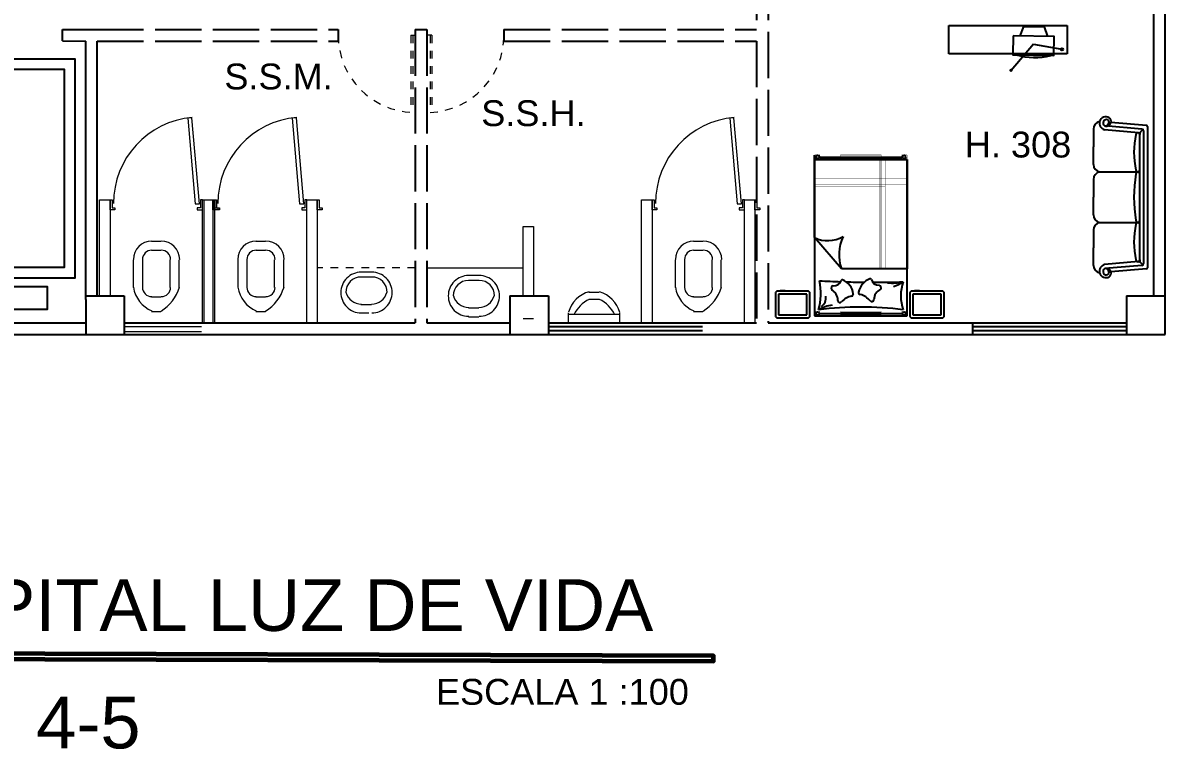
# Model space of a CAD drawing. Header units: millimetres. Extents: x -10 to 320, y -26 to 94.
# Drawn here: x 192.54 to 207.36, y -5.8 to 3.62 of the extents above; entities that cross this region are included whole.
import ezdxf

# ---------------------------------------------------------------- set-up
doc = ezdxf.new("R2010")
doc.units = ezdxf.units.MM
doc.header["$LTSCALE"] = 0.05
doc.linetypes.add('ACAD_ISO02W100', pattern=[15, 12, -3])
for name, color, linetype in [('FUR', 7, 'Continuous'), ('PDF_MOBILIARIO', 7, 'Continuous'), ('PDF_MUROS2', 7, 'Continuous'), ('PDF_Text', 7, 'Continuous'), ('PDF_TEXTO', 7, 'Continuous'), ('PDF_VENTANAS', 7, 'Continuous')]:
    doc.layers.add(name, color=color, linetype=linetype)
doc.styles.add('PDF ArialMT', font='arial.ttf')

msp = doc.modelspace()

# ---------------------------------------------------------------- linework, layer by layer
for p, q in [((207.359, -0.422), (207.359, 29.578)), ((207.209, 5.078), (207.21, 0.078)), ((193.059, 3.533), (193.509, 3.531)), ((193.059, 3.383), (193.059, 3.533)), ((193.059, 3.383), (193.359, 3.382)), ((193.359, 0.032), (193.359, 3.382)), ((193.509, 0.078), (193.509, 3.382)), ((193.359, 0.032), (193.359, -0.422)), ((193.859, 0.078), (193.859, -0.422)), ((198.859, 0.078), (198.859, -0.422)), ((199.36, 0.078), (199.36, -0.422)), ((206.859, 0.078), (206.859, -0.422)), ((207.359, 0.006), (207.36, 0.006)), ((191.009, -0.272), (193.359, -0.272)), ((193.859, -0.272), (197.634, -0.272)), ((197.784, -0.272), (198.859, -0.272)), ((199.36, -0.272), (202.06, -0.272)), ((202.21, -0.272), (206.859, -0.272)), ((204.859, -0.272), (204.859, -0.422)), ((182.36, -0.422), (193.859, -0.422)), ((193.859, -0.422), (199.36, -0.422)), ((199.36, -0.322), (201.36, -0.322)), ((199.36, -0.372), (201.36, -0.372)), ((199.36, -0.422), (207.359, -0.422)), ((204.859, -0.322), (206.859, -0.322)), ((204.859, -0.372), (206.859, -0.372))]:
    msp.add_line(p, q)
at = {"linetype": 'ACAD_ISO02W100'}
for p, q in [((202.059, 4.251), (202.059, 3.531)), ((202.209, 4.251), (202.21, -0.272)), ((193.509, 3.531), (196.634, 3.531)), ((196.634, 3.531), (196.634, 3.382)), ((197.634, 3.531), (197.784, 3.531)), ((197.634, 3.531), (197.634, -0.272)), ((197.784, 3.531), (197.784, -0.272)), ((198.784, 3.531), (198.784, 3.382)), ((198.784, 3.531), (202.059, 3.531)), ((193.509, 3.382), (196.634, 3.382)), ((198.784, 3.382), (202.059, 3.382)), ((202.059, 3.382), (202.06, -0.272)), ((193.359, 0.078), (193.859, 0.078)), ((198.859, 0.078), (199.36, 0.078)), ((206.859, 0.078), (207.359, 0.078))]:
    msp.add_line(p, q, dxfattribs=at)
at = {"linetype": 'ACAD_ISO02W100', "lineweight": 13, "ltscale": 0.13}
for p, q in [((197.577, 3.456), (197.634, 3.456)), ((197.577, 3.456), (197.577, 2.458)), ((197.602, 3.456), (197.602, 2.457)), ((197.85, 3.456), (197.784, 3.456)), ((197.825, 3.456), (197.825, 2.457)), ((197.85, 3.456), (197.85, 2.459)), ((197.634, 0.442), (196.363, 0.442)), ((196.933, -0.144), (197.069, -0.144))]:
    msp.add_line(p, q, dxfattribs=at)
at = {"lineweight": 13, "ltscale": 0.13}
for p, q in [((194.859, -0.323), (193.859, -0.323)), ((194.859, -0.391), (193.859, -0.391))]:
    msp.add_line(p, q, dxfattribs=at)
for points in [[(191.161, 3.152), (193.219, 3.152), (193.219, 0.307), (191.161, 0.307)], [(191.279, 3.019), (193.078, 3.019), (193.078, 0.447), (191.279, 0.447)], [(191.568, 0.197), (192.859, 0.197), (192.859, -0.1), (191.568, -0.1)]]:
    msp.add_lwpolyline(points, close=True)
at = {"linetype": 'ACAD_ISO02W100', "lineweight": 13, "ltscale": 0.13}
for centre, start, end in [((197.634, 3.456), 180, 268.1524), ((197.784, 3.456), 272.3213, 0.0003)]:
    msp.add_arc(centre, 1, start, end, dxfattribs=at)
at = {"layer": 'FUR'}
for p, q in [((204.552, 3.585), (206.089, 3.585)), ((204.552, 3.217), (204.552, 3.585)), ((206.089, 3.585), (206.089, 3.217)), ((205.654, 3.343), (205.362, 3.002)), ((205.654, 3.343), (206.02, 3.275)), ((206.089, 3.217), (204.552, 3.217)), ((206.43, 2.241), (206.43, 2.011)), ((207.015, 2.192), (206.572, 2.231)), ((207.057, 2.241), (206.576, 2.283)), ((207.118, 2.285), (206.656, 2.326)), ((207.07, 2.235), (207.035, 2.2)), ((207.13, 2.273), (207.13, 0.441)), ((207.03, 2.171), (207.03, 2.171)), ((207.03, 1.707), (207.03, 2.171)), ((207.08, 2.216), (207.08, 0.498)), ((206.43, 1.782), (206.43, 2.011)), ((202.812, 0.833), (202.812, 1.904)), ((202.812, 1.847), (204.012, 1.847)), ((204.012, 1.847), (202.812, 1.847)), ((202.812, 1.847), (202.812, -0.183)), ((202.881, 1.877), (203.944, 1.877)), ((204.012, 1.847), (204.012, 0.429)), ((204.012, -0.183), (204.012, 1.847)), ((206.509, 1.684), (207.03, 1.684)), ((207.03, 1.007), (207.03, 1.707)), ((206.43, 1.586), (206.43, 1.357)), ((206.43, 1.127), (206.43, 1.357)), ((206.43, 0.932), (206.43, 0.702)), ((206.509, 1.029), (207.03, 1.029)), ((207.03, 0.543), (207.03, 1.007)), ((203.161, 0.429), (202.812, 0.833)), ((202.812, 0.833), (202.812, -0.153)), ((206.43, 0.473), (206.43, 0.702)), ((204.012, -0.153), (204.012, 0.472)), ((207.015, 0.521), (206.572, 0.482)), ((207.057, 0.473), (206.576, 0.431)), ((207.03, 0.543), (207.03, 0.543)), ((207.07, 0.478), (207.035, 0.514)), ((204.012, 0.429), (203.161, 0.429)), ((207.118, 0.428), (206.656, 0.388)), ((202.305, 0.109), (202.305, -0.179)), ((202.722, 0.139), (202.335, 0.139)), ((202.343, 0.1), (202.343, -0.17)), ((202.714, 0.1), (202.343, 0.1)), ((202.714, -0.17), (202.714, 0.1)), ((202.752, -0.179), (202.752, 0.109)), ((204.047, 0.109), (204.047, -0.179)), ((204.465, 0.139), (204.077, 0.139)), ((204.086, 0.1), (204.086, -0.17)), ((204.456, 0.1), (204.086, 0.1)), ((204.456, -0.17), (204.456, 0.1)), ((204.495, -0.179), (204.495, 0.109)), ((202.335, -0.209), (202.722, -0.209)), ((202.343, -0.17), (202.714, -0.17)), ((202.812, -0.183), (204.012, -0.183)), ((202.881, -0.153), (203.944, -0.153)), ((202.881, -0.153), (203.944, -0.153)), ((204.077, -0.209), (204.465, -0.209)), ((204.086, -0.17), (204.456, -0.17))]:
    msp.add_line(p, q, dxfattribs=at)
msp.add_lwpolyline([(205.479, 3.449), (205.525, 3.57), (205.791, 3.565), (205.832, 3.442)], dxfattribs=at)
msp.add_lwpolyline([(205.39, 3.45), (205.386, 3.205), (205.916, 3.195), (205.921, 3.44)], close=True, dxfattribs=at)
at = {"layer": 'FUR', "const_width": 0.005}
for points in [[(202.812, 1.904), (202.881, 1.904), (202.881, 1.847)], [(203.677, 1.906), (203.148, 1.906)], [(203.148, 1.847), (203.148, 1.906)], [(203.677, 1.894), (203.148, 1.894)], [(203.677, 1.859), (203.148, 1.859)], [(203.654, 1.847), (203.654, 0.429)], [(203.674, 1.847), (203.674, 0.429)], [(203.677, 1.847), (203.677, 1.906)], [(203.737, 1.847), (203.737, 0.429)], [(204.012, 1.904), (203.944, 1.904), (203.944, 1.847)], [(204.012, 1.904), (204.012, 1.847)], [(204.012, 1.603), (202.812, 1.603)], [(204.012, 1.523), (202.812, 1.523)], [(202.812, -0.126), (202.881, -0.126), (202.881, -0.183)], [(203.677, -0.124), (203.148, -0.124)], [(203.148, -0.183), (203.148, -0.124)], [(203.677, -0.136), (203.148, -0.136)], [(203.677, -0.183), (203.677, -0.124)], [(204.012, -0.126), (203.944, -0.126), (203.944, -0.183)], [(203.677, -0.171), (203.148, -0.171)]]:
    msp.add_lwpolyline(points, dxfattribs=at)
msp.add_lwpolyline([(204.012, 1.49), (202.812, 1.49)], close=True, dxfattribs=at)
for points in [[(202.433, 0.15), (202.433, 0.15, 0.414214), (202.428, 0.156), (202.369, 0.156, 0.414214), (202.363, 0.15), (202.363, 0.15, 0.414214), (202.369, 0.144), (202.428, 0.144, 0.414214)], [(204.176, 0.15), (204.176, 0.15, 0.414214), (204.17, 0.156), (204.111, 0.156, 0.414214), (204.106, 0.15), (204.106, 0.15, 0.414214), (204.111, 0.144), (204.17, 0.144, 0.414214)]]:
    msp.add_lwpolyline(points, format="xyb", close=True, dxfattribs=at)
at = {"layer": 'FUR'}
for centre, radius in [((206.02, 3.275), 0.0154), ((205.362, 3.002), 0.00908), ((202.851, 1.879), 0.0211), ((203.973, 1.879), 0.0211), ((202.851, -0.151), 0.0211), ((203.973, -0.151), 0.0211)]:
    msp.add_circle(centre, radius, dxfattribs=at)
for centre, radius, start, end in [((205.666, 3.982), 0.814, 252.9267, 284.9567), ((206.591, 2.313), 0.0862, 60.3245, 162.6404), ((206.601, 2.341), 0.0574, 344.8618, 55.0799), ((206.53, 2.241), 0.1, 101.939, 180), ((206.595, 2.317), 0.0887, 165.7435, 254.7415), ((206.597, 2.32), 0.0433, 63.5054, 240.7355), ((206.583, 2.33), 0.0484, 261.9563, 15.3753), ((206.595, 2.344), 0.0645, 253.1246, 343.2356), ((206.605, 2.337), 0.025, 15.3753, 63.5054), ((207.055, 2.216), 0.025, 0, 85), ((207.117, 2.273), 0.0125, 0, 85), ((207.994, 1.939), 1.04, 167.1113, 192.8887), ((207.005, 2.168), 0.0251, 6.0429, 173.9571), ((207.017, 2.217), 0.025, 265, 315), ((207.061, 2.18), 0.0329, 137.7121, 195.7058), ((206.53, 1.782), 0.1, 180, 258.061), ((206.53, 1.586), 0.1, 101.939, 180), ((208.71, 1.357), 1.756, 170.0885, 189.9115), ((207.005, 1.709), 0.0251, 185.3725, 354.6275), ((207.005, 1.659), 0.025, 0, 180), ((206.53, 1.127), 0.1, 180, 258.061), ((207.005, 1.054), 0.025, 180, 360), ((206.53, 0.932), 0.1, 101.939, 180), ((207.994, 0.775), 1.04, 167.1113, 192.8887), ((207.005, 1.004), 0.0251, 6.0429, 173.9571), ((202.985, 1.186), 0.393, 243.9623, 300.0174), ((203.683, 0.613), 0.553, 155.1024, 199.4913), ((206.53, 0.473), 0.1, 180, 258.061), ((206.595, 0.397), 0.0887, 105.2585, 194.2565), ((207.005, 0.545), 0.0251, 185.3725, 354.6275), ((207.007, 0.558), 0.0376, 269.9732, 270.3368), ((207.017, 0.496), 0.025, 45, 95), ((207.061, 0.534), 0.0329, 164.2942, 222.2879), ((207.055, 0.498), 0.025, 275, 0), ((203.612, 0.081), 0.232, 110.4763, 169.217), ((203.536, 0.286), 0.0135, 14.9707, 112.2001), ((206.591, 0.4), 0.0862, 197.3596, 299.6755), ((206.597, 0.393), 0.0433, 119.2645, 296.4946), ((206.595, 0.369), 0.0645, 16.7644, 106.8754), ((206.583, 0.383), 0.0484, 344.6247, 98.0437), ((206.605, 0.377), 0.025, 296.4946, 344.6247), ((206.601, 0.373), 0.0574, 304.9201, 15.1382), ((207.117, 0.441), 0.0125, 275, 0), ((202.141, 0.107), 0.753, 343.7071, 12.6946), ((203.577, 13.672), 13.418, 267.0033, 268.1828), ((203.059, 0.176), 0.0316, 95.9538, 218.7055), ((202.957, 0.018), 0.158, 359.5064, 60.6966), ((203.065, 0.303), 0.0963, 264.4075, 344.5954), ((203.171, 0.273), 0.0135, 65.2553, 162.4847), ((203.085, 0.072), 0.232, 8.2384, 66.9791), ((203.577, 13.672), 13.418, 268.491, 269.4904), ((203.643, 0.311), 0.0963, 192.86, 273.0479), ((203.577, 13.672), 13.418, 269.9528, 271.6459), ((203.577, 13.672), 13.418, 269.9528, 269.9597), ((203.739, 0.022), 0.158, 116.7588, 177.949), ((203.644, 0.184), 0.0316, 318.7499, 81.5016), ((203.822, 0.863), 0.619, 264.1513, 283.0674), ((203.556, 0.933), 0.787, 290.8603, 301.0975), ((204.468, 0.078), 0.538, 160.2291, 199.7709), ((202.335, 0.109), 0.03, 90, 180), ((202.722, 0.109), 0.03, 0, 90), ((202.825, 0.051), 0.135, 304.2646, 9.2783), ((203.142, 0.016), 0.0272, 179.5064, 319.7478), ((203.335, -0.147), 0.226, 100.7424, 139.7478), ((203.288, 0.102), 0.0275, 280.7424, 6.8182), ((203.411, 0.12), 0.0275, 170.6372, 256.713), ((203.353, -0.126), 0.226, 37.7076, 76.713), ((203.553, 0.029), 0.0272, 217.7076, 357.949), ((204.077, 0.109), 0.03, 90, 180), ((204.465, 0.109), 0.03, 0, 90), ((203.122, -0.562), 0.526, 98.8207, 119.4025), ((203.413, -4.208), 4.14, 82.3753, 97.6247), ((202.335, -0.179), 0.03, 180, 270), ((202.722, -0.179), 0.03, 270, 0), ((204.077, -0.179), 0.03, 180, 270), ((204.465, -0.179), 0.03, 270, 0)]:
    msp.add_arc(centre, radius, start, end, dxfattribs=at)
at = {"layer": 'PDF_MOBILIARIO', "lineweight": 18}
for points in [[(194.335, 0.782), (194.212, 0.782)], [(195.69, 0.782), (195.567, 0.782)], [(201.365, 0.782), (201.242, 0.782)], [(194.335, 0.664), (194.212, 0.664)], [(195.69, 0.664), (195.567, 0.664)], [(201.365, 0.664), (201.242, 0.664)], [(193.975, 0.545), (193.975, 0.185)], [(194.094, 0.545), (194.094, 0.185)], [(194.453, 0.185), (194.453, 0.545)], [(194.572, 0.185), (194.572, 0.545)], [(195.33, 0.545), (195.33, 0.185)], [(195.448, 0.545), (195.448, 0.185)], [(195.808, 0.185), (195.808, 0.545)], [(195.927, 0.185), (195.927, 0.545)], [(201.005, 0.545), (201.005, 0.185)], [(201.124, 0.545), (201.124, 0.185)], [(201.484, 0.185), (201.484, 0.545)], [(201.602, 0.185), (201.602, 0.545)], [(197.065, 0.384), (196.929, 0.384)], [(197.065, 0.321), (196.929, 0.321)], [(197.784, 0.442), (199.033, 0.442)], [(198.457, 0.341), (198.322, 0.341)], [(198.457, 0.277), (198.322, 0.277)], [(194.212, 0.063), (194.335, 0.063)], [(195.567, 0.063), (195.69, 0.063)], [(196.662, 0.118), (196.662, 0.118)], [(197.331, 0.118), (197.331, 0.118)], [(198.055, 0.074), (198.055, 0.074)], [(198.724, 0.074), (198.724, 0.074)], [(199.886, 0.126), (200.018, 0.126)], [(199.886, 0.033), (200.018, 0.033)], [(201.242, 0.063), (201.365, 0.063)], [(194.212, -0.124), (194.335, -0.124)], [(195.567, -0.124), (195.69, -0.124)], [(196.929, -0.035), (197.065, -0.035)], [(198.322, -0.078), (198.457, -0.078)], [(200.284, -0.141), (200.284, -0.272), (199.62, -0.272), (199.62, -0.141)], [(201.242, -0.124), (201.365, -0.124)], [(198.322, -0.193), (198.457, -0.193)], [(200.284, -0.166), (199.62, -0.166)]]:
    msp.add_lwpolyline(points, dxfattribs=at)
for points in [[(196.933, 0.385, 0.414214), (196.668, 0.121, 0.414214), (196.933, -0.144)], [(197.069, -0.144, 0.414214), (197.333, 0.121, 0.414214), (197.069, 0.385)], [(198.326, 0.342, 0.414214), (198.061, 0.077, 0.414214), (198.326, -0.188)], [(198.461, -0.188, 0.414214), (198.726, 0.077, 0.414214), (198.461, 0.342)]]:
    msp.add_lwpolyline(points, format="xyb", dxfattribs=at)
for centre, radius, start, end in [((194.216, 0.548), 0.239, 90, 180), ((194.339, 0.548), 0.239, 0, 90), ((195.571, 0.548), 0.239, 90, 180), ((195.694, 0.548), 0.239, 0, 90), ((201.247, 0.548), 0.239, 90, 180), ((201.369, 0.548), 0.239, 0, 90), ((194.216, 0.548), 0.121, 90, 180), ((194.339, 0.548), 0.121, 0, 90), ((195.571, 0.548), 0.121, 90, 180), ((195.694, 0.548), 0.121, 0, 90), ((201.247, 0.548), 0.121, 90, 180), ((201.369, 0.548), 0.121, 0, 90), ((196.933, 0.121), 0.201, 90, 180), ((197.069, 0.121), 0.201, 0, 90), ((194.377, 0.252), 0.404, 189.0417, 246.6156), ((194.216, 0.188), 0.121, 180, 270), ((194.034, 0.362), 0.569, 302.124, 342.2186), ((194.339, 0.188), 0.121, 270, 360), ((195.732, 0.252), 0.404, 189.0417, 246.6156), ((195.571, 0.188), 0.121, 180, 270), ((195.389, 0.362), 0.569, 302.124, 342.2186), ((195.694, 0.188), 0.121, 270, 360), ((198.326, 0.077), 0.201, 90, 180), ((198.461, 0.077), 0.201, 0, 90), ((201.407, 0.252), 0.404, 189.0417, 246.6156), ((201.247, 0.188), 0.121, 180, 270), ((201.064, 0.362), 0.569, 302.124, 342.2186), ((201.369, 0.188), 0.121, 270, 360), ((196.937, 0.18), 0.21, 195.6885, 269.3243), ((197.069, 0.172), 0.201, 269.1211, 345.8661), ((198.33, 0.136), 0.21, 195.6885, 269.3243), ((198.461, 0.128), 0.201, 269.1211, 345.8661), ((199.988, -0.235), 0.379, 105.1337, 164.8663), ((200.068, -0.345), 0.417, 115.274, 154.726), ((199.912, -0.248), 0.392, 16.3477, 73.6523), ((199.844, -0.345), 0.417, 25.274, 64.726)]:
    msp.add_arc(centre, radius, start, end, dxfattribs=at)
at = {"layer": 'PDF_MUROS2', "lineweight": 18}
for points in [[(193.539, 0.078), (193.539, 1.324), (193.674, 1.324), (193.674, 0.078)], [(199.033, 0.078), (199.033, 0.976), (199.168, 0.976), (199.168, 0.078)], [(199.168, -0.222), (199.033, -0.222)]]:
    msp.add_lwpolyline(points, dxfattribs=at)
for points in [[(194.873, 1.324), (195.008, 1.324), (195.008, -0.272), (194.873, -0.272)], [(194.894, 1.324), (195.029, 1.324), (195.029, -0.272), (194.894, -0.272)], [(196.227, 1.324), (196.363, 1.324), (196.363, -0.272), (196.227, -0.272)], [(200.569, 1.324), (200.705, 1.324), (200.705, -0.272), (200.569, -0.272)], [(201.903, 1.324), (202.038, 1.324), (202.038, -0.272), (201.903, -0.272)]]:
    msp.add_lwpolyline(points, close=True, dxfattribs=at)
at = {"layer": 'PDF_TEXTO', "lineweight": 60}
msp.add_lwpolyline([(189.93, -4.625), (201.503, -4.659), (201.503, -4.592), (189.93, -4.558)], close=True, dxfattribs=at)
at = {"layer": 'PDF_VENTANAS', "lineweight": 18}
for points in [[(194.682, 2.383), (194.779, 1.269), (194.834, 1.273), (194.737, 2.387)], [(196.037, 2.383), (196.134, 1.269), (196.189, 1.273), (196.092, 2.387)], [(201.712, 2.383), (201.81, 1.269), (201.865, 1.273), (201.767, 2.387)], [(193.674, 1.193), (193.674, 1.324), (193.7, 1.324), (193.7, 1.218), (193.738, 1.218), (193.738, 1.193)], [(194.873, 1.193), (194.873, 1.324), (194.847, 1.324), (194.847, 1.218), (194.805, 1.218), (194.805, 1.193)], [(195.008, 1.193), (195.008, 1.324), (195.033, 1.324), (195.033, 1.218), (195.072, 1.218), (195.072, 1.193)], [(195.029, 1.193), (195.029, 1.324), (195.055, 1.324), (195.055, 1.218), (195.093, 1.218), (195.093, 1.193)], [(196.227, 1.193), (196.227, 1.324), (196.202, 1.324), (196.202, 1.218), (196.16, 1.218), (196.16, 1.193)], [(196.363, 1.193), (196.363, 1.324), (196.388, 1.324), (196.388, 1.218), (196.426, 1.218), (196.426, 1.193)], [(200.705, 1.193), (200.705, 1.324), (200.73, 1.324), (200.73, 1.218), (200.768, 1.218), (200.768, 1.193)], [(201.903, 1.193), (201.903, 1.324), (201.877, 1.324), (201.877, 1.218), (201.835, 1.218), (201.835, 1.193)], [(202.038, 1.193), (202.038, 1.324), (202.064, 1.324), (202.064, 1.218), (202.102, 1.218), (202.102, 1.193)]]:
    msp.add_lwpolyline(points, close=True, dxfattribs=at)
at = {"layer": 'PDF_VENTANAS', "lineweight": 9}
for centre in [(194.839, 1.276), (196.193, 1.276), (201.869, 1.276)]:
    msp.add_arc(centre, 1.12, 94.9988, 180, dxfattribs=at)

# ---------------------------------------------------------------- texts
at = {"layer": 'PDF_Text', "attachment_point": 4, "style": 'PDF ArialMT'}
for s, insert, char_height in [('S.S.M.', (195.157, 2.92), 0.3353), ('S.S.H.', (198.489, 2.444), 0.3353), ('H. 308', (204.761, 2.037), 0.3353), ('HOSPITAL LUZ DE VIDA ', (190.05, -3.937), 0.67056), ('ESCALA 1 :100', (197.902, -5.06), 0.33528)]:
    msp.add_mtext(s, dxfattribs=dict(at, insert=insert, char_height=char_height))
at = {"layer": 'PDF_Text', "insert": (189.749, -5.461), "char_height": 0.6706, "width": 5.77703, "attachment_point": 4, "style": 'PDF ArialMT'}
msp.add_mtext('NIVEL 4-5', dxfattribs=at)

doc.saveas('drawing.dxf')
